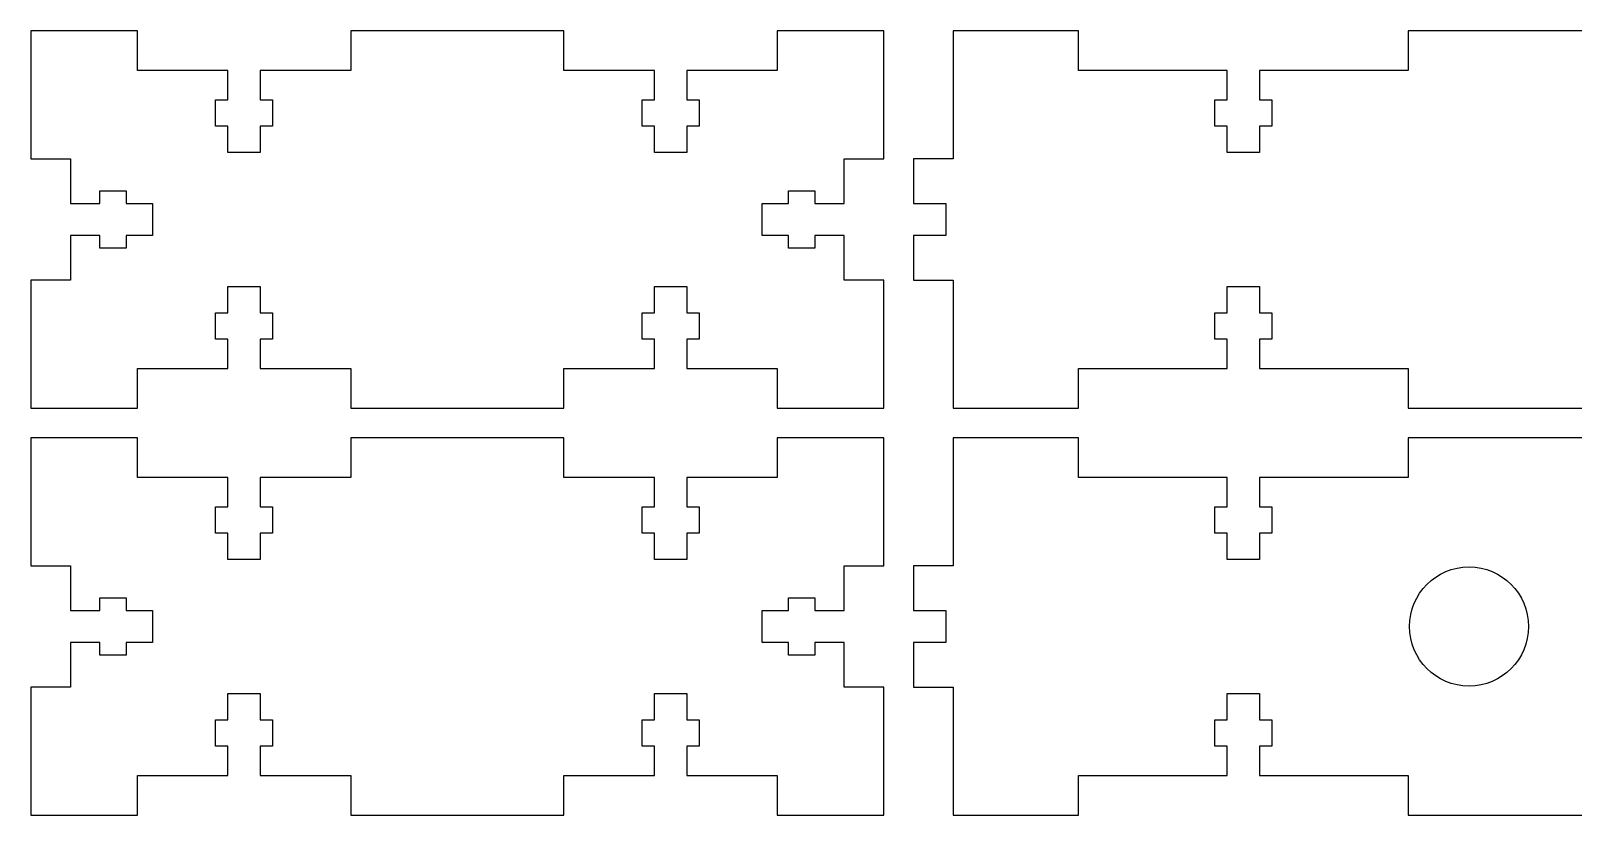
# Model space of a CAD drawing. Header units: millimetres. Extents: x 0 to 311, y 3 to 272.
# Drawn here: x 0 to 155.5, y 3 to 82 of the extents above; entities that cross this region are included whole.
import ezdxf

# ---------------------------------------------------------------- set-up
doc = ezdxf.new("R2010")
doc.units = ezdxf.units.MM
for name, color, linetype in [('Shape', 7, 'CONTINUOUS'), ('Shape001', 7, 'CONTINUOUS'), ('Shape002', 7, 'CONTINUOUS'), ('Shape003', 7, 'CONTINUOUS'), ('Shape004', 7, 'CONTINUOUS'), ('Shape005', 7, 'CONTINUOUS'), ('Shape006', 7, 'CONTINUOUS'), ('Shape007', 7, 'CONTINUOUS'), ('Shape008', 7, 'CONTINUOUS'), ('Shape009', 7, 'CONTINUOUS'), ('Shape010', 7, 'CONTINUOUS'), ('Shape011', 7, 'CONTINUOUS'), ('Shape012', 7, 'CONTINUOUS'), ('Shape013', 7, 'CONTINUOUS'), ('Shape014', 7, 'CONTINUOUS'), ('Shape015', 7, 'CONTINUOUS'), ('Shape016', 7, 'CONTINUOUS'), ('Shape017', 7, 'CONTINUOUS'), ('Shape018', 7, 'CONTINUOUS'), ('Shape019', 7, 'CONTINUOUS'), ('Shape020', 7, 'CONTINUOUS'), ('Shape021', 7, 'CONTINUOUS'), ('Shape022', 7, 'CONTINUOUS'), ('Shape023', 7, 'CONTINUOUS'), ('Shape024', 7, 'CONTINUOUS'), ('Shape025', 7, 'CONTINUOUS'), ('Shape026', 7, 'CONTINUOUS'), ('Shape027', 7, 'CONTINUOUS'), ('Shape028', 7, 'CONTINUOUS'), ('Shape029', 7, 'CONTINUOUS'), ('Shape030', 7, 'CONTINUOUS'), ('Shape031', 7, 'CONTINUOUS'), ('Shape032', 7, 'CONTINUOUS'), ('Shape033', 7, 'CONTINUOUS'), ('Shape034', 7, 'CONTINUOUS'), ('Shape035', 7, 'CONTINUOUS'), ('Shape036', 7, 'CONTINUOUS'), ('Shape037', 7, 'CONTINUOUS'), ('Shape038', 7, 'CONTINUOUS'), ('Shape039', 7, 'CONTINUOUS'), ('Shape040', 7, 'CONTINUOUS'), ('Shape041', 7, 'CONTINUOUS'), ('Shape042', 7, 'CONTINUOUS'), ('Shape043', 7, 'CONTINUOUS'), ('Shape044', 7, 'CONTINUOUS'), ('Shape045', 7, 'CONTINUOUS'), ('Shape046', 7, 'CONTINUOUS'), ('Shape047', 7, 'CONTINUOUS'), ('Shape048', 7, 'CONTINUOUS'), ('Shape049', 7, 'CONTINUOUS'), ('Shape050', 7, 'CONTINUOUS'), ('Shape051', 7, 'CONTINUOUS'), ('Shape052', 7, 'CONTINUOUS'), ('Shape053', 7, 'CONTINUOUS'), ('Shape054', 7, 'CONTINUOUS'), ('Shape055', 7, 'CONTINUOUS'), ('Shape056', 7, 'CONTINUOUS'), ('Shape057', 7, 'CONTINUOUS'), ('Shape058', 7, 'CONTINUOUS'), ('Shape059', 7, 'CONTINUOUS'), ('Shape060', 7, 'CONTINUOUS'), ('Shape061', 7, 'CONTINUOUS'), ('Shape062', 7, 'CONTINUOUS'), ('Shape063', 7, 'CONTINUOUS'), ('Shape064', 7, 'CONTINUOUS'), ('Shape065', 7, 'CONTINUOUS'), ('Shape066', 7, 'CONTINUOUS'), ('Shape067', 7, 'CONTINUOUS'), ('Shape068', 7, 'CONTINUOUS'), ('Shape069', 7, 'CONTINUOUS'), ('Shape070', 7, 'CONTINUOUS'), ('Shape071', 7, 'CONTINUOUS'), ('Shape072', 7, 'CONTINUOUS'), ('Shape073', 7, 'CONTINUOUS'), ('Shape074', 7, 'CONTINUOUS'), ('Shape075', 7, 'CONTINUOUS'), ('Shape076', 7, 'CONTINUOUS'), ('Shape077', 7, 'CONTINUOUS'), ('Shape078', 7, 'CONTINUOUS'), ('Shape079', 7, 'CONTINUOUS'), ('Shape080', 7, 'CONTINUOUS'), ('Shape081', 7, 'CONTINUOUS'), ('Shape082', 7, 'CONTINUOUS'), ('Shape083', 7, 'CONTINUOUS'), ('Shape084', 7, 'CONTINUOUS'), ('Shape085', 7, 'CONTINUOUS'), ('Shape086', 7, 'CONTINUOUS'), ('Shape087', 7, 'CONTINUOUS'), ('Shape088', 7, 'CONTINUOUS'), ('Shape089', 7, 'CONTINUOUS'), ('Shape090', 7, 'CONTINUOUS'), ('Shape091', 7, 'CONTINUOUS'), ('Shape092', 7, 'CONTINUOUS'), ('Shape093', 7, 'CONTINUOUS'), ('Shape094', 7, 'CONTINUOUS'), ('Shape095', 7, 'CONTINUOUS'), ('Shape096', 7, 'CONTINUOUS'), ('Shape097', 7, 'CONTINUOUS'), ('Shape098', 7, 'CONTINUOUS'), ('Shape099', 7, 'CONTINUOUS'), ('Shape100', 7, 'CONTINUOUS'), ('Shape101', 7, 'CONTINUOUS'), ('Shape102', 7, 'CONTINUOUS'), ('Shape103', 7, 'CONTINUOUS'), ('Shape104', 7, 'CONTINUOUS'), ('Shape105', 7, 'CONTINUOUS'), ('Shape106', 7, 'CONTINUOUS'), ('Shape107', 7, 'CONTINUOUS'), ('Shape108', 7, 'CONTINUOUS'), ('Shape109', 7, 'CONTINUOUS'), ('Shape110', 7, 'CONTINUOUS'), ('Shape111', 7, 'CONTINUOUS'), ('Shape112', 7, 'CONTINUOUS'), ('Shape113', 7, 'CONTINUOUS'), ('Shape114', 7, 'CONTINUOUS'), ('Shape115', 7, 'CONTINUOUS'), ('Shape116', 7, 'CONTINUOUS'), ('Shape117', 7, 'CONTINUOUS'), ('Shape118', 7, 'CONTINUOUS'), ('Shape119', 7, 'CONTINUOUS'), ('Shape120', 7, 'CONTINUOUS'), ('Shape121', 7, 'CONTINUOUS'), ('Shape122', 7, 'CONTINUOUS'), ('Shape123', 7, 'CONTINUOUS'), ('Shape124', 7, 'CONTINUOUS'), ('Shape125', 7, 'CONTINUOUS'), ('Shape126', 7, 'CONTINUOUS'), ('Shape169', 7, 'CONTINUOUS'), ('Shape170', 7, 'CONTINUOUS'), ('Shape171', 7, 'CONTINUOUS'), ('Shape172', 7, 'CONTINUOUS'), ('Shape173', 7, 'CONTINUOUS'), ('Shape174', 7, 'CONTINUOUS'), ('Shape175', 7, 'CONTINUOUS'), ('Shape176', 7, 'CONTINUOUS'), ('Shape177', 7, 'CONTINUOUS'), ('Shape178', 7, 'CONTINUOUS'), ('Shape179', 7, 'CONTINUOUS'), ('Shape180', 7, 'CONTINUOUS'), ('Shape181', 7, 'CONTINUOUS'), ('Shape182', 7, 'CONTINUOUS'), ('Shape183', 7, 'CONTINUOUS'), ('Shape184', 7, 'CONTINUOUS'), ('Shape185', 7, 'CONTINUOUS'), ('Shape262', 7, 'CONTINUOUS'), ('Shape263', 7, 'CONTINUOUS'), ('Shape264', 7, 'CONTINUOUS'), ('Shape265', 7, 'CONTINUOUS'), ('Shape266', 7, 'CONTINUOUS'), ('Shape267', 7, 'CONTINUOUS'), ('Shape268', 7, 'CONTINUOUS'), ('Shape269', 7, 'CONTINUOUS'), ('Shape270', 7, 'CONTINUOUS'), ('Shape271', 7, 'CONTINUOUS'), ('Shape272', 7, 'CONTINUOUS'), ('Shape273', 7, 'CONTINUOUS'), ('Shape274', 7, 'CONTINUOUS'), ('Shape275', 7, 'CONTINUOUS'), ('Shape276', 7, 'CONTINUOUS'), ('Shape277', 7, 'CONTINUOUS'), ('Shape278', 7, 'CONTINUOUS'), ('Shape279', 7, 'CONTINUOUS'), ('Shape280', 7, 'CONTINUOUS'), ('Shape281', 7, 'CONTINUOUS'), ('Shape282', 7, 'CONTINUOUS'), ('Shape283', 7, 'CONTINUOUS'), ('Shape284', 7, 'CONTINUOUS'), ('Shape285', 7, 'CONTINUOUS'), ('Shape286', 7, 'CONTINUOUS'), ('Shape287', 7, 'CONTINUOUS'), ('Shape288', 7, 'CONTINUOUS'), ('Shape289', 7, 'CONTINUOUS'), ('Shape290', 7, 'CONTINUOUS'), ('Shape291', 7, 'CONTINUOUS'), ('Shape292', 7, 'CONTINUOUS'), ('Shape293', 7, 'CONTINUOUS'), ('Shape294', 7, 'CONTINUOUS'), ('Shape295', 7, 'CONTINUOUS'), ('Shape296', 7, 'CONTINUOUS'), ('Shape297', 7, 'CONTINUOUS'), ('Shape298', 7, 'CONTINUOUS'), ('Shape299', 7, 'CONTINUOUS'), ('Shape300', 7, 'CONTINUOUS'), ('Shape301', 7, 'CONTINUOUS'), ('Shape302', 7, 'CONTINUOUS'), ('Shape303', 7, 'CONTINUOUS'), ('Shape304', 7, 'CONTINUOUS'), ('Shape305', 7, 'CONTINUOUS'), ('Shape306', 7, 'CONTINUOUS'), ('Shape307', 7, 'CONTINUOUS'), ('Shape308', 7, 'CONTINUOUS'), ('Shape309', 7, 'CONTINUOUS'), ('Shape310', 7, 'CONTINUOUS'), ('Shape311', 7, 'CONTINUOUS'), ('Shape312', 7, 'CONTINUOUS'), ('Shape313', 7, 'CONTINUOUS'), ('Shape314', 7, 'CONTINUOUS'), ('Shape315', 7, 'CONTINUOUS'), ('Shape316', 7, 'CONTINUOUS'), ('Shape317', 7, 'CONTINUOUS'), ('Shape318', 7, 'CONTINUOUS'), ('Shape319', 7, 'CONTINUOUS'), ('Shape320', 7, 'CONTINUOUS'), ('Shape321', 7, 'CONTINUOUS'), ('Shape322', 7, 'CONTINUOUS'), ('Shape323', 7, 'CONTINUOUS'), ('Shape324', 7, 'CONTINUOUS'), ('Shape325', 7, 'CONTINUOUS'), ('Shape326', 7, 'CONTINUOUS'), ('Shape327', 7, 'CONTINUOUS'), ('Shape328', 7, 'CONTINUOUS'), ('Shape329', 7, 'CONTINUOUS'), ('Shape330', 7, 'CONTINUOUS'), ('Shape331', 7, 'CONTINUOUS'), ('Shape332', 7, 'CONTINUOUS'), ('Shape333', 7, 'CONTINUOUS'), ('Shape334', 7, 'CONTINUOUS'), ('Shape335', 7, 'CONTINUOUS'), ('Shape336', 7, 'CONTINUOUS'), ('Shape337', 7, 'CONTINUOUS'), ('Shape338', 7, 'CONTINUOUS'), ('Shape339', 7, 'CONTINUOUS'), ('Shape340', 7, 'CONTINUOUS'), ('Shape341', 7, 'CONTINUOUS'), ('Shape342', 7, 'CONTINUOUS'), ('Shape343', 7, 'CONTINUOUS'), ('Shape344', 7, 'CONTINUOUS'), ('Shape345', 7, 'CONTINUOUS'), ('Shape346', 7, 'CONTINUOUS'), ('Shape347', 7, 'CONTINUOUS'), ('Shape348', 7, 'CONTINUOUS'), ('Shape349', 7, 'CONTINUOUS'), ('Shape350', 7, 'CONTINUOUS'), ('Shape351', 7, 'CONTINUOUS'), ('Shape352', 7, 'CONTINUOUS'), ('Shape353', 7, 'CONTINUOUS'), ('Shape354', 7, 'CONTINUOUS'), ('Shape355', 7, 'CONTINUOUS'), ('Shape356', 7, 'CONTINUOUS'), ('Shape357', 7, 'CONTINUOUS'), ('Shape358', 7, 'CONTINUOUS'), ('Shape359', 7, 'CONTINUOUS'), ('Shape360', 7, 'CONTINUOUS'), ('Shape361', 7, 'CONTINUOUS'), ('Shape362', 7, 'CONTINUOUS'), ('Shape363', 7, 'CONTINUOUS'), ('Shape364', 7, 'CONTINUOUS'), ('Shape365', 7, 'CONTINUOUS'), ('Shape366', 7, 'CONTINUOUS'), ('Shape367', 7, 'CONTINUOUS'), ('Shape368', 7, 'CONTINUOUS'), ('Shape369', 7, 'CONTINUOUS'), ('Shape370', 7, 'CONTINUOUS'), ('Shape371', 7, 'CONTINUOUS'), ('Shape372', 7, 'CONTINUOUS'), ('Shape373', 7, 'CONTINUOUS'), ('Shape374', 7, 'CONTINUOUS'), ('Shape375', 7, 'CONTINUOUS'), ('Shape376', 7, 'CONTINUOUS'), ('Shape377', 7, 'CONTINUOUS'), ('Shape378', 7, 'CONTINUOUS'), ('Shape379', 7, 'CONTINUOUS'), ('Shape380', 7, 'CONTINUOUS'), ('Shape381', 7, 'CONTINUOUS'), ('Shape382', 7, 'CONTINUOUS'), ('Shape383', 7, 'CONTINUOUS'), ('Shape384', 7, 'CONTINUOUS'), ('Shape385', 7, 'CONTINUOUS'), ('Shape386', 7, 'CONTINUOUS'), ('Shape387', 7, 'CONTINUOUS'), ('Shape388', 7, 'CONTINUOUS'), ('Shape431', 7, 'CONTINUOUS'), ('Shape432', 7, 'CONTINUOUS'), ('Shape433', 7, 'CONTINUOUS'), ('Shape434', 7, 'CONTINUOUS'), ('Shape435', 7, 'CONTINUOUS'), ('Shape436', 7, 'CONTINUOUS'), ('Shape437', 7, 'CONTINUOUS'), ('Shape438', 7, 'CONTINUOUS'), ('Shape439', 7, 'CONTINUOUS'), ('Shape440', 7, 'CONTINUOUS'), ('Shape441', 7, 'CONTINUOUS'), ('Shape442', 7, 'CONTINUOUS'), ('Shape443', 7, 'CONTINUOUS'), ('Shape444', 7, 'CONTINUOUS'), ('Shape445', 7, 'CONTINUOUS'), ('Shape446', 7, 'CONTINUOUS'), ('Shape447', 7, 'CONTINUOUS'), ('Sketch', 7, 'CONTINUOUS')]:
    doc.layers.add(name, color=color, linetype=linetype)

msp = doc.modelspace()

# ---------------------------------------------------------------- linework, layer by layer
at = {"layer": 'Shape'}
msp.add_line((0, 41), (0, 28.125), dxfattribs=at)
at = {"layer": 'Shape001'}
msp.add_line((0, 28.125), (4, 28.125), dxfattribs=at)
at = {"layer": 'Shape002'}
msp.add_line((4, 28.125), (4, 23.625), dxfattribs=at)
at = {"layer": 'Shape003'}
msp.add_line((4, 23.625), (6.95, 23.625), dxfattribs=at)
at = {"layer": 'Shape004'}
msp.add_line((6.95, 23.625), (6.95, 24.875), dxfattribs=at)
at = {"layer": 'Shape005'}
msp.add_line((6.95, 24.875), (9.6, 24.875), dxfattribs=at)
at = {"layer": 'Shape006'}
msp.add_line((9.6, 24.875), (9.6, 23.625), dxfattribs=at)
at = {"layer": 'Shape007'}
msp.add_line((9.6, 23.625), (12.25, 23.625), dxfattribs=at)
at = {"layer": 'Shape008'}
msp.add_line((12.25, 23.625), (12.25, 20.375), dxfattribs=at)
at = {"layer": 'Shape009'}
msp.add_line((12.25, 20.375), (9.6, 20.375), dxfattribs=at)
at = {"layer": 'Shape010'}
msp.add_line((9.6, 20.375), (9.6, 19.125), dxfattribs=at)
at = {"layer": 'Shape011'}
msp.add_line((9.6, 19.125), (6.95, 19.125), dxfattribs=at)
at = {"layer": 'Shape012'}
msp.add_line((6.95, 19.125), (6.95, 20.375), dxfattribs=at)
at = {"layer": 'Shape013'}
msp.add_line((6.95, 20.375), (4, 20.375), dxfattribs=at)
at = {"layer": 'Shape014'}
msp.add_line((4, 20.375), (4, 15.875), dxfattribs=at)
at = {"layer": 'Shape015'}
msp.add_line((4, 15.875), (0, 15.875), dxfattribs=at)
at = {"layer": 'Shape016'}
msp.add_line((0, 15.875), (0, 3), dxfattribs=at)
at = {"layer": 'Shape017'}
msp.add_line((0, 3), (10.75, 3), dxfattribs=at)
at = {"layer": 'Shape018'}
msp.add_line((10.75, 3), (10.75, 7), dxfattribs=at)
at = {"layer": 'Shape019'}
msp.add_line((10.75, 7), (19.875, 7), dxfattribs=at)
at = {"layer": 'Shape020'}
msp.add_line((19.875, 7), (19.875, 9.95), dxfattribs=at)
at = {"layer": 'Shape021'}
msp.add_line((19.875, 9.95), (18.625, 9.95), dxfattribs=at)
at = {"layer": 'Shape022'}
msp.add_line((18.625, 9.95), (18.625, 12.6), dxfattribs=at)
at = {"layer": 'Shape023'}
msp.add_line((18.625, 12.6), (19.875, 12.6), dxfattribs=at)
at = {"layer": 'Shape024'}
msp.add_line((19.875, 12.6), (19.875, 15.25), dxfattribs=at)
at = {"layer": 'Shape025'}
msp.add_line((19.875, 15.25), (23.125, 15.25), dxfattribs=at)
at = {"layer": 'Shape026'}
msp.add_line((23.125, 15.25), (23.125, 12.6), dxfattribs=at)
at = {"layer": 'Shape027'}
msp.add_line((23.125, 12.6), (24.375, 12.6), dxfattribs=at)
at = {"layer": 'Shape028'}
msp.add_line((24.375, 12.6), (24.375, 9.95), dxfattribs=at)
at = {"layer": 'Shape029'}
msp.add_line((24.375, 9.95), (23.125, 9.95), dxfattribs=at)
at = {"layer": 'Shape030'}
msp.add_line((23.125, 9.95), (23.125, 7), dxfattribs=at)
at = {"layer": 'Shape031'}
msp.add_line((23.125, 7), (32.25, 7), dxfattribs=at)
at = {"layer": 'Shape032'}
msp.add_line((32.25, 7), (32.25, 3), dxfattribs=at)
at = {"layer": 'Shape033'}
msp.add_line((32.25, 3), (53.75, 3), dxfattribs=at)
at = {"layer": 'Shape034'}
msp.add_line((53.75, 3), (53.75, 7), dxfattribs=at)
at = {"layer": 'Shape035'}
msp.add_line((53.75, 7), (62.875, 7), dxfattribs=at)
at = {"layer": 'Shape036'}
msp.add_line((62.875, 7), (62.875, 9.95), dxfattribs=at)
at = {"layer": 'Shape037'}
msp.add_line((62.875, 9.95), (61.625, 9.95), dxfattribs=at)
at = {"layer": 'Shape038'}
msp.add_line((61.625, 9.95), (61.625, 12.6), dxfattribs=at)
at = {"layer": 'Shape039'}
msp.add_line((61.625, 12.6), (62.875, 12.6), dxfattribs=at)
at = {"layer": 'Shape040'}
msp.add_line((62.875, 12.6), (62.875, 15.25), dxfattribs=at)
at = {"layer": 'Shape041'}
msp.add_line((62.875, 15.25), (66.125, 15.25), dxfattribs=at)
at = {"layer": 'Shape042'}
msp.add_line((66.125, 15.25), (66.125, 12.6), dxfattribs=at)
at = {"layer": 'Shape043'}
msp.add_line((66.125, 12.6), (67.375, 12.6), dxfattribs=at)
at = {"layer": 'Shape044'}
msp.add_line((67.375, 12.6), (67.375, 9.95), dxfattribs=at)
at = {"layer": 'Shape045'}
msp.add_line((67.375, 9.95), (66.125, 9.95), dxfattribs=at)
at = {"layer": 'Shape046'}
msp.add_line((66.125, 9.95), (66.125, 7), dxfattribs=at)
at = {"layer": 'Shape047'}
msp.add_line((66.125, 7), (75.25, 7), dxfattribs=at)
at = {"layer": 'Shape048'}
msp.add_line((75.25, 7), (75.25, 3), dxfattribs=at)
at = {"layer": 'Shape049'}
msp.add_line((75.25, 3), (86, 3), dxfattribs=at)
at = {"layer": 'Shape050'}
msp.add_line((86, 3), (86, 15.875), dxfattribs=at)
at = {"layer": 'Shape051'}
msp.add_line((86, 15.875), (82, 15.875), dxfattribs=at)
at = {"layer": 'Shape052'}
msp.add_line((82, 15.875), (82, 20.375), dxfattribs=at)
at = {"layer": 'Shape053'}
msp.add_line((82, 20.375), (79.05, 20.375), dxfattribs=at)
at = {"layer": 'Shape054'}
msp.add_line((79.05, 20.375), (79.05, 19.125), dxfattribs=at)
at = {"layer": 'Shape055'}
msp.add_line((79.05, 19.125), (76.4, 19.125), dxfattribs=at)
at = {"layer": 'Shape056'}
msp.add_line((76.4, 19.125), (76.4, 20.375), dxfattribs=at)
at = {"layer": 'Shape057'}
msp.add_line((76.4, 20.375), (73.75, 20.375), dxfattribs=at)
at = {"layer": 'Shape058'}
msp.add_line((73.75, 20.375), (73.75, 23.625), dxfattribs=at)
at = {"layer": 'Shape059'}
msp.add_line((73.75, 23.625), (76.4, 23.625), dxfattribs=at)
at = {"layer": 'Shape060'}
msp.add_line((76.4, 23.625), (76.4, 24.875), dxfattribs=at)
at = {"layer": 'Shape061'}
msp.add_line((76.4, 24.875), (79.05, 24.875), dxfattribs=at)
at = {"layer": 'Shape062'}
msp.add_line((79.05, 24.875), (79.05, 23.625), dxfattribs=at)
at = {"layer": 'Shape063'}
msp.add_line((79.05, 23.625), (82, 23.625), dxfattribs=at)
at = {"layer": 'Shape064'}
msp.add_line((82, 23.625), (82, 28.125), dxfattribs=at)
at = {"layer": 'Shape065'}
msp.add_line((82, 28.125), (86, 28.125), dxfattribs=at)
at = {"layer": 'Shape066'}
msp.add_line((86, 28.125), (86, 41), dxfattribs=at)
at = {"layer": 'Shape067'}
msp.add_line((86, 41), (75.25, 41), dxfattribs=at)
at = {"layer": 'Shape068'}
msp.add_line((75.25, 41), (75.25, 37), dxfattribs=at)
at = {"layer": 'Shape069'}
msp.add_line((75.25, 37), (66.125, 37), dxfattribs=at)
at = {"layer": 'Shape070'}
msp.add_line((66.125, 37), (66.125, 34.05), dxfattribs=at)
at = {"layer": 'Shape071'}
msp.add_line((66.125, 34.05), (67.375, 34.05), dxfattribs=at)
at = {"layer": 'Shape072'}
msp.add_line((67.375, 34.05), (67.375, 31.4), dxfattribs=at)
at = {"layer": 'Shape073'}
msp.add_line((67.375, 31.4), (66.125, 31.4), dxfattribs=at)
at = {"layer": 'Shape074'}
msp.add_line((66.125, 31.4), (66.125, 28.75), dxfattribs=at)
at = {"layer": 'Shape075'}
msp.add_line((66.125, 28.75), (62.875, 28.75), dxfattribs=at)
at = {"layer": 'Shape076'}
msp.add_line((62.875, 28.75), (62.875, 31.4), dxfattribs=at)
at = {"layer": 'Shape077'}
msp.add_line((62.875, 31.4), (61.625, 31.4), dxfattribs=at)
at = {"layer": 'Shape078'}
msp.add_line((61.625, 31.4), (61.625, 34.05), dxfattribs=at)
at = {"layer": 'Shape079'}
msp.add_line((61.625, 34.05), (62.875, 34.05), dxfattribs=at)
at = {"layer": 'Shape080'}
msp.add_line((62.875, 34.05), (62.875, 37), dxfattribs=at)
at = {"layer": 'Shape081'}
msp.add_line((62.875, 37), (53.75, 37), dxfattribs=at)
at = {"layer": 'Shape082'}
msp.add_line((53.75, 37), (53.75, 41), dxfattribs=at)
at = {"layer": 'Shape083'}
msp.add_line((53.75, 41), (32.25, 41), dxfattribs=at)
at = {"layer": 'Shape084'}
msp.add_line((32.25, 41), (32.25, 37), dxfattribs=at)
at = {"layer": 'Shape085'}
msp.add_line((32.25, 37), (23.125, 37), dxfattribs=at)
at = {"layer": 'Shape086'}
msp.add_line((23.125, 37), (23.125, 34.05), dxfattribs=at)
at = {"layer": 'Shape087'}
msp.add_line((23.125, 34.05), (24.375, 34.05), dxfattribs=at)
at = {"layer": 'Shape088'}
msp.add_line((24.375, 34.05), (24.375, 31.4), dxfattribs=at)
at = {"layer": 'Shape089'}
msp.add_line((24.375, 31.4), (23.125, 31.4), dxfattribs=at)
at = {"layer": 'Shape090'}
msp.add_line((23.125, 31.4), (23.125, 28.75), dxfattribs=at)
at = {"layer": 'Shape091'}
msp.add_line((23.125, 28.75), (19.875, 28.75), dxfattribs=at)
at = {"layer": 'Shape092'}
msp.add_line((19.875, 28.75), (19.875, 31.4), dxfattribs=at)
at = {"layer": 'Shape093'}
msp.add_line((19.875, 31.4), (18.625, 31.4), dxfattribs=at)
at = {"layer": 'Shape094'}
msp.add_line((18.625, 31.4), (18.625, 34.05), dxfattribs=at)
at = {"layer": 'Shape095'}
msp.add_line((18.625, 34.05), (19.875, 34.05), dxfattribs=at)
at = {"layer": 'Shape096'}
msp.add_line((19.875, 34.05), (19.875, 37), dxfattribs=at)
at = {"layer": 'Shape097'}
msp.add_line((19.875, 37), (10.75, 37), dxfattribs=at)
at = {"layer": 'Shape098'}
msp.add_line((10.75, 37), (10.75, 41), dxfattribs=at)
at = {"layer": 'Shape099'}
msp.add_line((10.75, 41), (0, 41), dxfattribs=at)
at = {"layer": 'Shape100'}
msp.add_line((93, 41), (93, 28.125), dxfattribs=at)
at = {"layer": 'Shape101'}
msp.add_line((93, 28.125), (89, 28.125), dxfattribs=at)
at = {"layer": 'Shape102'}
msp.add_line((89, 28.125), (89, 23.625), dxfattribs=at)
at = {"layer": 'Shape103'}
msp.add_line((89, 23.625), (92.25, 23.625), dxfattribs=at)
at = {"layer": 'Shape104'}
msp.add_line((92.25, 23.625), (92.25, 22), dxfattribs=at)
at = {"layer": 'Shape105'}
msp.add_line((92.25, 22), (92.25, 20.375), dxfattribs=at)
at = {"layer": 'Shape106'}
msp.add_line((92.25, 20.375), (89, 20.375), dxfattribs=at)
at = {"layer": 'Shape107'}
msp.add_line((89, 20.375), (89, 15.875), dxfattribs=at)
at = {"layer": 'Shape108'}
msp.add_line((89, 15.875), (93, 15.875), dxfattribs=at)
at = {"layer": 'Shape109'}
msp.add_line((93, 15.875), (93, 3), dxfattribs=at)
at = {"layer": 'Shape110'}
msp.add_line((93, 3), (105.625, 3), dxfattribs=at)
at = {"layer": 'Shape111'}
msp.add_line((105.625, 3), (105.625, 7), dxfattribs=at)
at = {"layer": 'Shape112'}
msp.add_line((105.625, 7), (120.625, 7), dxfattribs=at)
at = {"layer": 'Shape113'}
msp.add_line((120.625, 7), (120.625, 9.95), dxfattribs=at)
at = {"layer": 'Shape114'}
msp.add_line((120.625, 9.95), (119.375, 9.95), dxfattribs=at)
at = {"layer": 'Shape115'}
msp.add_line((119.375, 9.95), (119.375, 12.6), dxfattribs=at)
at = {"layer": 'Shape116'}
msp.add_line((119.375, 12.6), (120.625, 12.6), dxfattribs=at)
at = {"layer": 'Shape117'}
msp.add_line((120.625, 12.6), (120.625, 15.25), dxfattribs=at)
at = {"layer": 'Shape118'}
msp.add_line((120.625, 15.25), (123.875, 15.25), dxfattribs=at)
at = {"layer": 'Shape119'}
msp.add_line((123.875, 15.25), (123.875, 12.6), dxfattribs=at)
at = {"layer": 'Shape120'}
msp.add_line((123.875, 12.6), (125.125, 12.6), dxfattribs=at)
at = {"layer": 'Shape121'}
msp.add_line((125.125, 12.6), (125.125, 9.95), dxfattribs=at)
at = {"layer": 'Shape122'}
msp.add_line((125.125, 9.95), (123.875, 9.95), dxfattribs=at)
at = {"layer": 'Shape123'}
msp.add_line((123.875, 9.95), (123.875, 7), dxfattribs=at)
at = {"layer": 'Shape124'}
msp.add_line((123.875, 7), (138.875, 7), dxfattribs=at)
at = {"layer": 'Shape125'}
msp.add_line((138.875, 7), (138.875, 3), dxfattribs=at)
at = {"layer": 'Shape126'}
msp.add_line((138.875, 3), (172.125, 3), dxfattribs=at)
at = {"layer": 'Shape169'}
msp.add_line((172.125, 41), (138.875, 41), dxfattribs=at)
at = {"layer": 'Shape170'}
msp.add_line((138.875, 41), (138.875, 37), dxfattribs=at)
at = {"layer": 'Shape171'}
msp.add_line((138.875, 37), (123.875, 37), dxfattribs=at)
at = {"layer": 'Shape172'}
msp.add_line((123.875, 37), (123.875, 34.05), dxfattribs=at)
at = {"layer": 'Shape173'}
msp.add_line((123.875, 34.05), (125.125, 34.05), dxfattribs=at)
at = {"layer": 'Shape174'}
msp.add_line((125.125, 34.05), (125.125, 31.4), dxfattribs=at)
at = {"layer": 'Shape175'}
msp.add_line((125.125, 31.4), (123.875, 31.4), dxfattribs=at)
at = {"layer": 'Shape176'}
msp.add_line((123.875, 31.4), (123.875, 28.75), dxfattribs=at)
at = {"layer": 'Shape177'}
msp.add_line((123.875, 28.75), (120.625, 28.75), dxfattribs=at)
at = {"layer": 'Shape178'}
msp.add_line((120.625, 28.75), (120.625, 31.4), dxfattribs=at)
at = {"layer": 'Shape179'}
msp.add_line((120.625, 31.4), (119.375, 31.4), dxfattribs=at)
at = {"layer": 'Shape180'}
msp.add_line((119.375, 31.4), (119.375, 34.05), dxfattribs=at)
at = {"layer": 'Shape181'}
msp.add_line((119.375, 34.05), (120.625, 34.05), dxfattribs=at)
at = {"layer": 'Shape182'}
msp.add_line((120.625, 34.05), (120.625, 37), dxfattribs=at)
at = {"layer": 'Shape183'}
msp.add_line((120.625, 37), (105.625, 37), dxfattribs=at)
at = {"layer": 'Shape184'}
msp.add_line((105.625, 37), (105.625, 41), dxfattribs=at)
at = {"layer": 'Shape185'}
msp.add_line((105.625, 41), (93, 41), dxfattribs=at)
at = {"layer": 'Shape262'}
msp.add_line((0, 82), (0, 69.125), dxfattribs=at)
at = {"layer": 'Shape263'}
msp.add_line((0, 69.125), (4, 69.125), dxfattribs=at)
at = {"layer": 'Shape264'}
msp.add_line((4, 69.125), (4, 64.625), dxfattribs=at)
at = {"layer": 'Shape265'}
msp.add_line((4, 64.625), (6.95, 64.625), dxfattribs=at)
at = {"layer": 'Shape266'}
msp.add_line((6.95, 64.625), (6.95, 65.875), dxfattribs=at)
at = {"layer": 'Shape267'}
msp.add_line((6.95, 65.875), (9.6, 65.875), dxfattribs=at)
at = {"layer": 'Shape268'}
msp.add_line((9.6, 65.875), (9.6, 64.625), dxfattribs=at)
at = {"layer": 'Shape269'}
msp.add_line((9.6, 64.625), (12.25, 64.625), dxfattribs=at)
at = {"layer": 'Shape270'}
msp.add_line((12.25, 64.625), (12.25, 61.375), dxfattribs=at)
at = {"layer": 'Shape271'}
msp.add_line((12.25, 61.375), (9.6, 61.375), dxfattribs=at)
at = {"layer": 'Shape272'}
msp.add_line((9.6, 61.375), (9.6, 60.125), dxfattribs=at)
at = {"layer": 'Shape273'}
msp.add_line((9.6, 60.125), (6.95, 60.125), dxfattribs=at)
at = {"layer": 'Shape274'}
msp.add_line((6.95, 60.125), (6.95, 61.375), dxfattribs=at)
at = {"layer": 'Shape275'}
msp.add_line((6.95, 61.375), (4, 61.375), dxfattribs=at)
at = {"layer": 'Shape276'}
msp.add_line((4, 61.375), (4, 56.875), dxfattribs=at)
at = {"layer": 'Shape277'}
msp.add_line((4, 56.875), (0, 56.875), dxfattribs=at)
at = {"layer": 'Shape278'}
msp.add_line((0, 56.875), (0, 44), dxfattribs=at)
at = {"layer": 'Shape279'}
msp.add_line((0, 44), (10.75, 44), dxfattribs=at)
at = {"layer": 'Shape280'}
msp.add_line((10.75, 44), (10.75, 48), dxfattribs=at)
at = {"layer": 'Shape281'}
msp.add_line((10.75, 48), (19.875, 48), dxfattribs=at)
at = {"layer": 'Shape282'}
msp.add_line((19.875, 48), (19.875, 50.95), dxfattribs=at)
at = {"layer": 'Shape283'}
msp.add_line((19.875, 50.95), (18.625, 50.95), dxfattribs=at)
at = {"layer": 'Shape284'}
msp.add_line((18.625, 50.95), (18.625, 53.6), dxfattribs=at)
at = {"layer": 'Shape285'}
msp.add_line((18.625, 53.6), (19.875, 53.6), dxfattribs=at)
at = {"layer": 'Shape286'}
msp.add_line((19.875, 53.6), (19.875, 56.25), dxfattribs=at)
at = {"layer": 'Shape287'}
msp.add_line((19.875, 56.25), (23.125, 56.25), dxfattribs=at)
at = {"layer": 'Shape288'}
msp.add_line((23.125, 56.25), (23.125, 53.6), dxfattribs=at)
at = {"layer": 'Shape289'}
msp.add_line((23.125, 53.6), (24.375, 53.6), dxfattribs=at)
at = {"layer": 'Shape290'}
msp.add_line((24.375, 53.6), (24.375, 50.95), dxfattribs=at)
at = {"layer": 'Shape291'}
msp.add_line((24.375, 50.95), (23.125, 50.95), dxfattribs=at)
at = {"layer": 'Shape292'}
msp.add_line((23.125, 50.95), (23.125, 48), dxfattribs=at)
at = {"layer": 'Shape293'}
msp.add_line((23.125, 48), (32.25, 48), dxfattribs=at)
at = {"layer": 'Shape294'}
msp.add_line((32.25, 48), (32.25, 44), dxfattribs=at)
at = {"layer": 'Shape295'}
msp.add_line((32.25, 44), (53.75, 44), dxfattribs=at)
at = {"layer": 'Shape296'}
msp.add_line((53.75, 44), (53.75, 48), dxfattribs=at)
at = {"layer": 'Shape297'}
msp.add_line((53.75, 48), (62.875, 48), dxfattribs=at)
at = {"layer": 'Shape298'}
msp.add_line((62.875, 48), (62.875, 50.95), dxfattribs=at)
at = {"layer": 'Shape299'}
msp.add_line((62.875, 50.95), (61.625, 50.95), dxfattribs=at)
at = {"layer": 'Shape300'}
msp.add_line((61.625, 50.95), (61.625, 53.6), dxfattribs=at)
at = {"layer": 'Shape301'}
msp.add_line((61.625, 53.6), (62.875, 53.6), dxfattribs=at)
at = {"layer": 'Shape302'}
msp.add_line((62.875, 53.6), (62.875, 56.25), dxfattribs=at)
at = {"layer": 'Shape303'}
msp.add_line((62.875, 56.25), (66.125, 56.25), dxfattribs=at)
at = {"layer": 'Shape304'}
msp.add_line((66.125, 56.25), (66.125, 53.6), dxfattribs=at)
at = {"layer": 'Shape305'}
msp.add_line((66.125, 53.6), (67.375, 53.6), dxfattribs=at)
at = {"layer": 'Shape306'}
msp.add_line((67.375, 53.6), (67.375, 50.95), dxfattribs=at)
at = {"layer": 'Shape307'}
msp.add_line((67.375, 50.95), (66.125, 50.95), dxfattribs=at)
at = {"layer": 'Shape308'}
msp.add_line((66.125, 50.95), (66.125, 48), dxfattribs=at)
at = {"layer": 'Shape309'}
msp.add_line((66.125, 48), (75.25, 48), dxfattribs=at)
at = {"layer": 'Shape310'}
msp.add_line((75.25, 48), (75.25, 44), dxfattribs=at)
at = {"layer": 'Shape311'}
msp.add_line((75.25, 44), (86, 44), dxfattribs=at)
at = {"layer": 'Shape312'}
msp.add_line((86, 44), (86, 56.875), dxfattribs=at)
at = {"layer": 'Shape313'}
msp.add_line((86, 56.875), (82, 56.875), dxfattribs=at)
at = {"layer": 'Shape314'}
msp.add_line((82, 56.875), (82, 61.375), dxfattribs=at)
at = {"layer": 'Shape315'}
msp.add_line((82, 61.375), (79.05, 61.375), dxfattribs=at)
at = {"layer": 'Shape316'}
msp.add_line((79.05, 61.375), (79.05, 60.125), dxfattribs=at)
at = {"layer": 'Shape317'}
msp.add_line((79.05, 60.125), (76.4, 60.125), dxfattribs=at)
at = {"layer": 'Shape318'}
msp.add_line((76.4, 60.125), (76.4, 61.375), dxfattribs=at)
at = {"layer": 'Shape319'}
msp.add_line((76.4, 61.375), (73.75, 61.375), dxfattribs=at)
at = {"layer": 'Shape320'}
msp.add_line((73.75, 61.375), (73.75, 64.625), dxfattribs=at)
at = {"layer": 'Shape321'}
msp.add_line((73.75, 64.625), (76.4, 64.625), dxfattribs=at)
at = {"layer": 'Shape322'}
msp.add_line((76.4, 64.625), (76.4, 65.875), dxfattribs=at)
at = {"layer": 'Shape323'}
msp.add_line((76.4, 65.875), (79.05, 65.875), dxfattribs=at)
at = {"layer": 'Shape324'}
msp.add_line((79.05, 65.875), (79.05, 64.625), dxfattribs=at)
at = {"layer": 'Shape325'}
msp.add_line((79.05, 64.625), (82, 64.625), dxfattribs=at)
at = {"layer": 'Shape326'}
msp.add_line((82, 64.625), (82, 69.125), dxfattribs=at)
at = {"layer": 'Shape327'}
msp.add_line((82, 69.125), (86, 69.125), dxfattribs=at)
at = {"layer": 'Shape328'}
msp.add_line((86, 69.125), (86, 82), dxfattribs=at)
at = {"layer": 'Shape329'}
msp.add_line((86, 82), (75.25, 82), dxfattribs=at)
at = {"layer": 'Shape330'}
msp.add_line((75.25, 82), (75.25, 78), dxfattribs=at)
at = {"layer": 'Shape331'}
msp.add_line((75.25, 78), (66.125, 78), dxfattribs=at)
at = {"layer": 'Shape332'}
msp.add_line((66.125, 78), (66.125, 75.05), dxfattribs=at)
at = {"layer": 'Shape333'}
msp.add_line((66.125, 75.05), (67.375, 75.05), dxfattribs=at)
at = {"layer": 'Shape334'}
msp.add_line((67.375, 75.05), (67.375, 72.4), dxfattribs=at)
at = {"layer": 'Shape335'}
msp.add_line((67.375, 72.4), (66.125, 72.4), dxfattribs=at)
at = {"layer": 'Shape336'}
msp.add_line((66.125, 72.4), (66.125, 69.75), dxfattribs=at)
at = {"layer": 'Shape337'}
msp.add_line((66.125, 69.75), (62.875, 69.75), dxfattribs=at)
at = {"layer": 'Shape338'}
msp.add_line((62.875, 69.75), (62.875, 72.4), dxfattribs=at)
at = {"layer": 'Shape339'}
msp.add_line((62.875, 72.4), (61.625, 72.4), dxfattribs=at)
at = {"layer": 'Shape340'}
msp.add_line((61.625, 72.4), (61.625, 75.05), dxfattribs=at)
at = {"layer": 'Shape341'}
msp.add_line((61.625, 75.05), (62.875, 75.05), dxfattribs=at)
at = {"layer": 'Shape342'}
msp.add_line((62.875, 75.05), (62.875, 78), dxfattribs=at)
at = {"layer": 'Shape343'}
msp.add_line((62.875, 78), (53.75, 78), dxfattribs=at)
at = {"layer": 'Shape344'}
msp.add_line((53.75, 78), (53.75, 82), dxfattribs=at)
at = {"layer": 'Shape345'}
msp.add_line((53.75, 82), (32.25, 82), dxfattribs=at)
at = {"layer": 'Shape346'}
msp.add_line((32.25, 82), (32.25, 78), dxfattribs=at)
at = {"layer": 'Shape347'}
msp.add_line((32.25, 78), (23.125, 78), dxfattribs=at)
at = {"layer": 'Shape348'}
msp.add_line((23.125, 78), (23.125, 75.05), dxfattribs=at)
at = {"layer": 'Shape349'}
msp.add_line((23.125, 75.05), (24.375, 75.05), dxfattribs=at)
at = {"layer": 'Shape350'}
msp.add_line((24.375, 75.05), (24.375, 72.4), dxfattribs=at)
at = {"layer": 'Shape351'}
msp.add_line((24.375, 72.4), (23.125, 72.4), dxfattribs=at)
at = {"layer": 'Shape352'}
msp.add_line((23.125, 72.4), (23.125, 69.75), dxfattribs=at)
at = {"layer": 'Shape353'}
msp.add_line((23.125, 69.75), (19.875, 69.75), dxfattribs=at)
at = {"layer": 'Shape354'}
msp.add_line((19.875, 69.75), (19.875, 72.4), dxfattribs=at)
at = {"layer": 'Shape355'}
msp.add_line((19.875, 72.4), (18.625, 72.4), dxfattribs=at)
at = {"layer": 'Shape356'}
msp.add_line((18.625, 72.4), (18.625, 75.05), dxfattribs=at)
at = {"layer": 'Shape357'}
msp.add_line((18.625, 75.05), (19.875, 75.05), dxfattribs=at)
at = {"layer": 'Shape358'}
msp.add_line((19.875, 75.05), (19.875, 78), dxfattribs=at)
at = {"layer": 'Shape359'}
msp.add_line((19.875, 78), (10.75, 78), dxfattribs=at)
at = {"layer": 'Shape360'}
msp.add_line((10.75, 78), (10.75, 82), dxfattribs=at)
at = {"layer": 'Shape361'}
msp.add_line((10.75, 82), (0, 82), dxfattribs=at)
at = {"layer": 'Shape362'}
msp.add_line((93, 82), (93, 69.125), dxfattribs=at)
at = {"layer": 'Shape363'}
msp.add_line((93, 69.125), (89, 69.125), dxfattribs=at)
at = {"layer": 'Shape364'}
msp.add_line((89, 69.125), (89, 64.625), dxfattribs=at)
at = {"layer": 'Shape365'}
msp.add_line((89, 64.625), (92.25, 64.625), dxfattribs=at)
at = {"layer": 'Shape366'}
msp.add_line((92.25, 64.625), (92.25, 63), dxfattribs=at)
at = {"layer": 'Shape367'}
msp.add_line((92.25, 63), (92.25, 61.375), dxfattribs=at)
at = {"layer": 'Shape368'}
msp.add_line((92.25, 61.375), (89, 61.375), dxfattribs=at)
at = {"layer": 'Shape369'}
msp.add_line((89, 61.375), (89, 56.875), dxfattribs=at)
at = {"layer": 'Shape370'}
msp.add_line((89, 56.875), (93, 56.875), dxfattribs=at)
at = {"layer": 'Shape371'}
msp.add_line((93, 56.875), (93, 44), dxfattribs=at)
at = {"layer": 'Shape372'}
msp.add_line((93, 44), (105.625, 44), dxfattribs=at)
at = {"layer": 'Shape373'}
msp.add_line((105.625, 44), (105.625, 48), dxfattribs=at)
at = {"layer": 'Shape374'}
msp.add_line((105.625, 48), (120.625, 48), dxfattribs=at)
at = {"layer": 'Shape375'}
msp.add_line((120.625, 48), (120.625, 50.95), dxfattribs=at)
at = {"layer": 'Shape376'}
msp.add_line((120.625, 50.95), (119.375, 50.95), dxfattribs=at)
at = {"layer": 'Shape377'}
msp.add_line((119.375, 50.95), (119.375, 53.6), dxfattribs=at)
at = {"layer": 'Shape378'}
msp.add_line((119.375, 53.6), (120.625, 53.6), dxfattribs=at)
at = {"layer": 'Shape379'}
msp.add_line((120.625, 53.6), (120.625, 56.25), dxfattribs=at)
at = {"layer": 'Shape380'}
msp.add_line((120.625, 56.25), (123.875, 56.25), dxfattribs=at)
at = {"layer": 'Shape381'}
msp.add_line((123.875, 56.25), (123.875, 53.6), dxfattribs=at)
at = {"layer": 'Shape382'}
msp.add_line((123.875, 53.6), (125.125, 53.6), dxfattribs=at)
at = {"layer": 'Shape383'}
msp.add_line((125.125, 53.6), (125.125, 50.95), dxfattribs=at)
at = {"layer": 'Shape384'}
msp.add_line((125.125, 50.95), (123.875, 50.95), dxfattribs=at)
at = {"layer": 'Shape385'}
msp.add_line((123.875, 50.95), (123.875, 48), dxfattribs=at)
at = {"layer": 'Shape386'}
msp.add_line((123.875, 48), (138.875, 48), dxfattribs=at)
at = {"layer": 'Shape387'}
msp.add_line((138.875, 48), (138.875, 44), dxfattribs=at)
at = {"layer": 'Shape388'}
msp.add_line((138.875, 44), (172.125, 44), dxfattribs=at)
at = {"layer": 'Shape431'}
msp.add_line((172.125, 82), (138.875, 82), dxfattribs=at)
at = {"layer": 'Shape432'}
msp.add_line((138.875, 82), (138.875, 78), dxfattribs=at)
at = {"layer": 'Shape433'}
msp.add_line((138.875, 78), (123.875, 78), dxfattribs=at)
at = {"layer": 'Shape434'}
msp.add_line((123.875, 78), (123.875, 75.05), dxfattribs=at)
at = {"layer": 'Shape435'}
msp.add_line((123.875, 75.05), (125.125, 75.05), dxfattribs=at)
at = {"layer": 'Shape436'}
msp.add_line((125.125, 75.05), (125.125, 72.4), dxfattribs=at)
at = {"layer": 'Shape437'}
msp.add_line((125.125, 72.4), (123.875, 72.4), dxfattribs=at)
at = {"layer": 'Shape438'}
msp.add_line((123.875, 72.4), (123.875, 69.75), dxfattribs=at)
at = {"layer": 'Shape439'}
msp.add_line((123.875, 69.75), (120.625, 69.75), dxfattribs=at)
at = {"layer": 'Shape440'}
msp.add_line((120.625, 69.75), (120.625, 72.4), dxfattribs=at)
at = {"layer": 'Shape441'}
msp.add_line((120.625, 72.4), (119.375, 72.4), dxfattribs=at)
at = {"layer": 'Shape442'}
msp.add_line((119.375, 72.4), (119.375, 75.05), dxfattribs=at)
at = {"layer": 'Shape443'}
msp.add_line((119.375, 75.05), (120.625, 75.05), dxfattribs=at)
at = {"layer": 'Shape444'}
msp.add_line((120.625, 75.05), (120.625, 78), dxfattribs=at)
at = {"layer": 'Shape445'}
msp.add_line((120.625, 78), (105.625, 78), dxfattribs=at)
at = {"layer": 'Shape446'}
msp.add_line((105.625, 78), (105.625, 82), dxfattribs=at)
at = {"layer": 'Shape447'}
msp.add_line((105.625, 82), (93, 82), dxfattribs=at)
at = {"layer": 'Sketch'}
msp.add_circle((145, 22), 6, dxfattribs=at)

doc.saveas('drawing.dxf')
